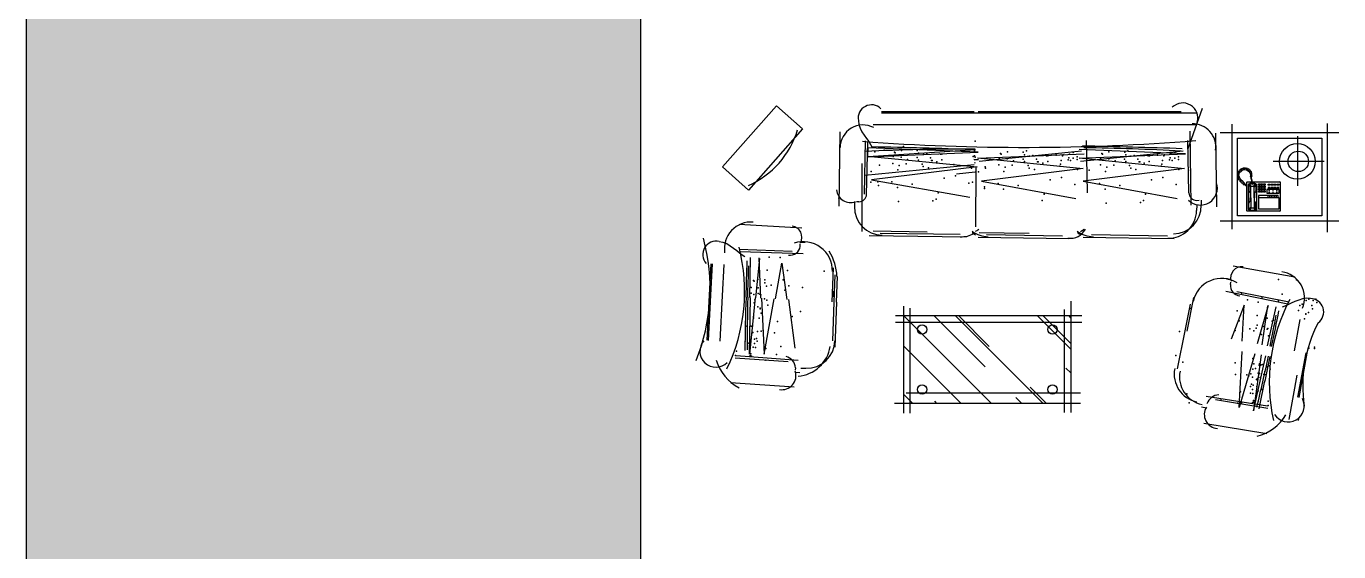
# Model space of a CAD drawing. Header units: millimetres. Extents: x -30782 to 40110, y 35885 to 73818.
# Drawn here: x -30782 to -22815, y 45559 to 48748 of the extents above; entities that cross this region are included whole.
import ezdxf

# ---------------------------------------------------------------- set-up
doc = ezdxf.new("R2010")
doc.units = ezdxf.units.MM
doc.layers.add('www.cad-blocks.net', color=7, linetype='Continuous')

# ---------------------------------------------------------------- blocks, each defined once
blk = doc.blocks.new('A$C622C0573')
for p, q in [((121.6, 3831.1), (781.6, 3831.1)), ((177.3, 3182.2), (177.3, 3901)), ((715.1, 3901), (715.1, 3182.2)), ((210, 3286.1), (210, 3798.3)), ((210, 3798.3), (682.3, 3798.3)), ((350.7, 3502.1), (350.7, 3812.6)), ((682.3, 3798.3), (682.3, 3286.1)), ((1500.6, 3632.9), (1311.8, 3667.1)), ((1782.8, 3653.6), (1513.2, 3702.4)), ((1784.2, 3661.3), (1514.6, 3710.1)), ((499.7, 3653.1), (199.2, 3653.1)), ((1054.2, 3634.5), (987.5, 3260)), ((1139.4, 3215.8), (1216.6, 3592.1)), ((1140.5, 3283), (1203.4, 3599.4)), ((1918.9, 3599.1), (1649.3, 3647.9)), ((1924.5, 3656.4), (1907.3, 3660.4)), ((1470.9, 3468.4), (1235, 3521.1)), ((1184.8, 3437.1), (1171.1, 3437.1)), ((1225.3, 3472.1), (1459.4, 3404.9)), ((1228.3, 3467.6), (1464.8, 3435.1)), ((1525.8, 3430.2), (1866.3, 3383.4)), ((1866.3, 3383.4), (1530.9, 3458.4)), ((1775.8, 3096.3), (1834.4, 3468.6)), ((1797.2, 3152.5), (1849.2, 3470.9)), ((1939.3, 3082.1), (2002.7, 3464.4)), ((1518.7, 3391.3), (1845.3, 3297.5)), ((682.3, 3286.1), (210, 3286.1)), ((1159.1, 3312.1), (1146.3, 3312.1)), ((1224, 3327.5), (1431.1, 3249)), ((1443.2, 3315.7), (1224, 3327.5)), ((1845.3, 3297.5), (1505.1, 3315.7)), ((1823.3, 3312.1), (1809.7, 3312.1)), ((762.2, 3253.3), (126.4, 3253.3)), ((1073.3, 3250), (1067.2, 3220.1)), ((1099.1, 3243.4), (1084.6, 3246.3)), ((1802.9, 3187.1), (1790.1, 3187.1)), ((180.8, 3153.4), (627.2, 3159)), ((30.1, 3071.1), (275.9, 2985.9)), ((59.7, 3041.1), (59.7, 1712.9)), ((130.3, 3036.4), (130.3, 1712.9)), ((586.2, 3065.4), (616.7, 3066)), ((588, 3038.8), (587.7, 3053.6)), ((620.1, 3038.7), (650.6, 3038)), ((620.1, 3038.7), (650.6, 3038)), ((1848.6, 3098), (1843.8, 3067.9)), ((616.6, 3005.1), (169, 2999.6)), ((543.1, 2991.9), (224, 2985.3)), ((305.6, 2971.1), (279.1, 2325.3)), ((289.9, 2955.9), (352.3, 2334.3)), ((333, 2328.2), (305.6, 2971.1)), ((329.1, 2324.4), (393.8, 2965.7)), ((393.8, 2965.7), (471.6, 2348.9)), ((1178.4, 3019.3), (1382.2, 2978.8)), ((1217.7, 2999.7), (1380.2, 2967.4)), ((1380, 2966.4), (1610.4, 2920.6)), ((51.8, 2944.3), (51.8, 1712.9)), ((471.6, 2348.9), (577.5, 2920.3)), ((810.6, 2349.7), (819.1, 2901.2)), ((795.2, 2401.1), (803.1, 2862.5)), ((543.1, 2376), (224, 2369.4)), ((289.9, 2340.1), (352.3, 1718.4)), ((333, 1712.3), (305.6, 2355.2)), ((329.1, 1708.5), (393.8, 2349.8)), ((393.8, 2349.8), (471.6, 1733)), ((1287.4, 1211.5), (1287.4, 2340.7)), ((1287.4, 1211.5), (1287.4, 2340.7)), ((1326.7, 1211.5), (1326.7, 2340.7)), ((1326.7, 1211.5), (1326.7, 2340.7)), ((1757.5, 2332.8), (1757.5, 1274.8)), ((1757.5, 2332.8), (1757.5, 1274.8)), ((1820.6, 2332.8), (1820.6, 1203.6)), ((1820.6, 2332.8), (1820.6, 1203.6)), ((471.6, 1733), (577.5, 2304.4)), ((810.6, 1711.5), (819.1, 2263)), ((1199.9, 2274.4), (1876, 2274.4)), ((1199.9, 2274.4), (1876, 2274.4)), ((1251.2, 2235.1), (1876, 2235.1)), ((1251.2, 2235.1), (1876, 2235.1)), ((1287.4, 2070.8), (1491, 2274.4)), ((1287.4, 2105.6), (1456.2, 2274.4)), ((1287.4, 2259.8), (1302.1, 2274.4)), ((1287.4, 2070.8), (1491, 2274.4)), ((1287.4, 2105.6), (1456.2, 2274.4)), ((1287.4, 2259.8), (1302.1, 2274.4)), ((1605.9, 2245), (1635.2, 2274.4)), ((1605.9, 2245), (1635.2, 2274.4)), ((795.2, 1762.8), (803.1, 2224.3)), ((1287.4, 1573.5), (1820.6, 2106.7)), ((1287.4, 1573.5), (1820.6, 2106.7)), ((1722.7, 2028.7), (1820.6, 2126.6)), ((1722.7, 2028.7), (1820.6, 2126.6)), ((783, 1718.1), (788.2, 2021.9)), ((1784.9, 1941.7), (1820.6, 1977.4)), ((1784.9, 1941.7), (1820.6, 1977.4)), ((1287.4, 1593.4), (1474.1, 1780.1)), ((1287.4, 1593.4), (1474.1, 1780.1)), ((1287.4, 1444.2), (1598.4, 1755.2)), ((1287.4, 1444.2), (1598.4, 1755.2)), ((1288.5, 1261.3), (1820.6, 1793.4)), ((1288.5, 1261.3), (1820.6, 1793.4)), ((51.8, 1688.4), (51.8, 1125.6)), ((59.7, 1712.9), (59.7, 1693.4)), ((59.7, 1693.4), (59.7, 1688.4)), ((59.7, 1688.4), (59.7, 1125.6)), ((130.3, 1712.9), (130.3, 1693.4)), ((130.3, 1693.4), (130.3, 1688.4)), ((130.3, 1688.4), (130.3, 1075.3)), ((296.6, 1711.7), (270.1, 1042.3)), ((280.9, 1696.6), (324, 1045.2)), ((288, 1693.4), (287.7, 1685.9)), ((324, 1045.2), (296.6, 1711.7)), ((320.1, 1041.4), (384.8, 1706.4)), ((337.6, 1685.1), (340.5, 1713.4)), ((341.5, 1688.8), (340.5, 1713.4)), ((361, 1693.4), (361.5, 1688.4)), ((373, 1688.4), (437.2, 1024)), ((384.8, 1706.4), (462.6, 1065.9)), ((749.8, 1697.9), (386.5, 1701.1)), ((417.4, 1693.4), (428.7, 1580.9)), ((462.6, 1065.9), (568.5, 1660.9)), ((786.3, 1118.1), (794.2, 1603.2)), ((801.6, 1050.3), (810.1, 1641.9)), ((1472.5, 1261.3), (1820.6, 1609.4)), ((1472.5, 1261.3), (1820.6, 1609.4)), ((1807.3, 1446.9), (1820.6, 1460.2)), ((1807.3, 1446.9), (1820.6, 1460.2)), ((774, 1076), (779.2, 1403.4)), ((1879.6, 1300.6), (1243.3, 1300.6)), ((1879.6, 1300.6), (1243.3, 1300.6)), ((1765.9, 1261.3), (1820.6, 1316)), ((1765.9, 1261.3), (1820.6, 1316)), ((1879.6, 1261.3), (1229.3, 1261.3)), ((1879.6, 1261.3), (1229.3, 1261.3)), ((551.6, 1035.3), (232.5, 1041.9)), ((270.1, 1042.3), (320.1, 1041.4)), ((550.3, 1022.1), (227.6, 1027.6)), ((777.3, 1008.8), (364.2, 1008.8)), ((594.7, 961.8), (625.2, 961.1)), ((596.6, 988.4), (596.3, 973.6)), ((623.5, 868.2), (171.7, 873.8)), ((996.7, 832), (1204.3, 824.2)), ((1039.4, 841.9), (1205, 835.8)), ((1049.8, 856.7), (1205.8, 850.9)), ((1139.2, 832.9), (1174.3, 831.5)), ((1205, 836.8), (1439.7, 828.1)), ((1205.8, 852), (1479.3, 841.9)), ((14.4, 488.1), (154.4, 646.3)), ((154.4, 646.3), (525.5, 317.9)), ((733.5, 262.2), (755.2, 641.9)), ((841, 631.9), (842, 662.4)), ((913.2, 649.8), (901.3, 265.9)), ((1605.7, 635.7), (1606.7, 666.2)), ((1605.7, 635.7), (1606.7, 666.2)), ((1605.7, 635.7), (1606.7, 666.2)), ((1605.7, 635.7), (1606.7, 666.2)), ((867.7, 632.3), (852.9, 632.8)), ((898.8, 584.2), (886.8, 261.8)), ((1190, 561.3), (1485.1, 599.6)), ((1560, 618.9), (1530.9, 243.1)), ((1567.9, 559.3), (1544.9, 237.4)), ((1559.5, 584.6), (1557.4, 584.6)), ((1604, 603.7), (1618.8, 602.6)), ((1630.5, 600.4), (1632.8, 630.8)), ((1722.4, 594.9), (1695.7, 208.3)), ((385.5, 159.8), (14.4, 488.1)), ((969.7, 521.6), (1189.4, 550.1)), ((1185.7, 482.3), (969.7, 521.6)), ((1181.2, 398), (1520.5, 413.7)), ((1520.5, 413.7), (1185.3, 474.7)), ((1177.3, 327.4), (935.7, 330.7)), ((937.5, 380.6), (1180.8, 391.9)), ((941.5, 384.3), (1179.1, 361.2)), ((1521.1, 325.3), (1177.5, 329.9)), ((1179, 358.6), (1521.1, 325.3)), ((525.5, 317.9), (385.5, 159.8)), ((380.8, 163.4), (381, 163.7)), ((1168.2, 160.4), (976.6, 170.9)), ((1441.8, 145.6), (1168.2, 160.4)), ((1164, 82.1), (972.4, 92.5)), ((1164.4, 89.9), (972.8, 100.4)), ((1437.5, 67.2), (1164, 82.1)), ((1437.9, 75.1), (1164.4, 89.9))]:
    blk.add_line(p, q)
at = {"linetype": 'ByBlock'}
for p, q in [((477.9, 3546.5), (475.4, 3544)), ((475.4, 3376.8), (475.4, 3544)), ((651.4, 3546.5), (477.9, 3546.5)), ((489.2, 3525.1), (489.2, 3537.7)), ((489.2, 3537.7), (496.7, 3537.7)), ((496.7, 3525.1), (489.2, 3525.1)), ((489.2, 3507.5), (489.2, 3520.1)), ((489.2, 3520.1), (496.7, 3520.1)), ((496.7, 3507.5), (489.2, 3507.5)), ((496.7, 3537.7), (496.7, 3525.1)), ((496.7, 3520.1), (496.7, 3507.5)), ((515.6, 3537.7), (510.6, 3537.7)), ((510.6, 3537.7), (510.6, 3525.1)), ((510.6, 3525.1), (515.6, 3525.1)), ((515.6, 3520.1), (510.6, 3520.1)), ((510.6, 3520.1), (510.6, 3507.5)), ((510.6, 3507.5), (515.6, 3507.5)), ((515.6, 3525.1), (515.6, 3537.7)), ((515.6, 3507.5), (515.6, 3520.1)), ((544.5, 3538.9), (521.9, 3538.9)), ((521.9, 3538.9), (521.9, 3464.7)), ((528.2, 3526.3), (524.4, 3526.3)), ((524.4, 3526.3), (524.4, 3522.6)), ((524.4, 3522.6), (528.2, 3522.6)), ((528.2, 3522.6), (528.2, 3526.3)), ((538.2, 3526.3), (538.2, 3522.6)), ((542, 3526.3), (538.2, 3526.3)), ((538.2, 3522.6), (542, 3522.6)), ((542, 3522.6), (542, 3526.3)), ((544.5, 3464.7), (544.5, 3538.9)), ((570.9, 3533.9), (558.3, 3533.9)), ((558.3, 3533.9), (558.3, 3413.2)), ((570.9, 3523.8), (558.3, 3523.8)), ((570.9, 3513.8), (558.3, 3513.8)), ((570.9, 3413.2), (570.9, 3533.9)), ((640.1, 3538.9), (573.4, 3538.9)), ((573.4, 3538.9), (573.4, 3413.2)), ((640.1, 3413.2), (640.1, 3538.9)), ((653.9, 3544), (651.4, 3546.5)), ((653.9, 3544), (653.9, 3345.3)), ((487.9, 3443.4), (487.9, 3453.4)), ((487.9, 3453.4), (495.5, 3453.4)), ((495.5, 3443.4), (487.9, 3443.4)), ((487.9, 3428.3), (487.9, 3438.3)), ((487.9, 3438.3), (495.5, 3438.3)), ((495.5, 3428.3), (487.9, 3428.3)), ((489.2, 3489.9), (489.2, 3502.5)), ((489.2, 3502.5), (496.7, 3502.5)), ((496.7, 3489.9), (489.2, 3489.9)), ((489.2, 3472.3), (489.2, 3484.9)), ((489.2, 3484.9), (496.7, 3484.9)), ((496.7, 3472.3), (489.2, 3472.3)), ((495.5, 3453.4), (495.5, 3443.4)), ((495.5, 3438.3), (495.5, 3428.3)), ((496.7, 3502.5), (496.7, 3489.9)), ((496.7, 3484.9), (496.7, 3472.3)), ((501.8, 3443.4), (501.8, 3453.4)), ((501.8, 3453.4), (509.3, 3453.4)), ((509.3, 3443.4), (501.8, 3443.4)), ((501.8, 3428.3), (501.8, 3438.3)), ((501.8, 3438.3), (509.3, 3438.3)), ((509.3, 3428.3), (501.8, 3428.3)), ((509.3, 3453.4), (509.3, 3443.4)), ((509.3, 3438.3), (509.3, 3428.3)), ((510.6, 3502.5), (510.6, 3489.9)), ((515.6, 3502.5), (510.6, 3502.5)), ((510.6, 3489.9), (515.6, 3489.9)), ((510.6, 3484.9), (510.6, 3472.3)), ((515.6, 3484.9), (510.6, 3484.9)), ((510.6, 3472.3), (515.6, 3472.3)), ((515.6, 3489.9), (515.6, 3502.5)), ((515.6, 3472.3), (515.6, 3484.9)), ((516.9, 3443.4), (516.9, 3453.4)), ((516.9, 3453.4), (524.4, 3453.4)), ((524.4, 3443.4), (516.9, 3443.4)), ((516.9, 3428.3), (516.9, 3438.3)), ((516.9, 3438.3), (524.4, 3438.3)), ((524.4, 3428.3), (516.9, 3428.3)), ((521.9, 3464.7), (544.5, 3464.7)), ((524.4, 3503.7), (524.4, 3499.9)), ((528.2, 3503.7), (524.4, 3503.7)), ((524.4, 3499.9), (528.2, 3499.9)), ((528.2, 3481.1), (524.4, 3481.1)), ((524.4, 3481.1), (524.4, 3477.3)), ((524.4, 3477.3), (528.2, 3477.3)), ((524.4, 3453.4), (524.4, 3443.4)), ((524.4, 3438.3), (524.4, 3428.3)), ((528.2, 3499.9), (528.2, 3503.7)), ((528.2, 3477.3), (528.2, 3481.1)), ((530.7, 3443.4), (530.7, 3453.4)), ((530.7, 3453.4), (538.2, 3453.4)), ((538.2, 3443.4), (530.7, 3443.4)), ((530.7, 3428.3), (530.7, 3438.3)), ((530.7, 3438.3), (538.2, 3438.3)), ((538.2, 3428.3), (530.7, 3428.3)), ((538.2, 3503.7), (538.2, 3499.9)), ((542, 3503.7), (538.2, 3503.7)), ((538.2, 3499.9), (542, 3499.9)), ((542, 3481.1), (538.2, 3481.1)), ((538.2, 3481.1), (538.2, 3477.3)), ((538.2, 3477.3), (542, 3477.3)), ((538.2, 3453.4), (538.2, 3443.4)), ((538.2, 3438.3), (538.2, 3428.3)), ((542, 3499.9), (542, 3503.7)), ((542, 3477.3), (542, 3481.1)), ((570.9, 3503.7), (558.3, 3503.7)), ((570.9, 3493.7), (558.3, 3493.7)), ((570.9, 3483.6), (558.3, 3483.6)), ((570.9, 3473.5), (558.3, 3473.5)), ((394.1, 3346.5), (392.5, 3341.2)), ((402.5, 3345.8), (394.1, 3346.5)), ((400.4, 3356.7), (397.4, 3351.9)), ((397.4, 3351.9), (402.5, 3345.8)), ((407.3, 3355.7), (400.4, 3356.7)), ((407.6, 3365.3), (403, 3361.5)), ((403, 3361.5), (407.3, 3355.7)), ((403, 3340.2), (410.1, 3353.6)), ((414.7, 3361.8), (407.6, 3365.3)), ((410.1, 3353.6), (422.3, 3363.3)), ((419, 3372.7), (413.2, 3369.4)), ((413.2, 3369.4), (414.7, 3361.8)), ((424.6, 3365.6), (419, 3372.7)), ((422.3, 3363.3), (438.4, 3364.6)), ((425.4, 3373.7), (424.6, 3365.6)), ((432.3, 3374.2), (425.4, 3373.7)), ((436.6, 3367.1), (432.3, 3374.2)), ((437.9, 3374.5), (436.6, 3367.1)), ((444, 3374), (437.9, 3374.5)), ((438.4, 3364.6), (444.2, 3363.6)), ((446.8, 3371.2), (444, 3374)), ((444.2, 3363.6), (447.5, 3368.1)), ((448.3, 3372), (446.8, 3371.2)), ((447.5, 3368.1), (454.1, 3367.9)), ((454.9, 3371.7), (448.3, 3372)), ((454.1, 3367.9), (460.3, 3368.7)), ((466.9, 3374.8), (454.9, 3371.7)), ((460.3, 3368.7), (472.2, 3371.7)), ((479.6, 3377.8), (466.9, 3374.8)), ((472.2, 3371.7), (480.4, 3373.5)), ((475.4, 3345.3), (475.4, 3372.4)), ((490.4, 3378), (479.6, 3377.8)), ((480.4, 3373.5), (490.4, 3374.2)), ((485.4, 3395.6), (491.7, 3401.9)), ((485.4, 3377.9), (485.4, 3395.6)), ((485.4, 3359.1), (485.4, 3373.9)), ((493, 3352.8), (485.4, 3359.1)), ((486.7, 3391.8), (489.2, 3396.8)), ((486.7, 3391.8), (486.7, 3377.9)), ((503, 3385.5), (486.7, 3391.8)), ((486.7, 3373.9), (486.7, 3361.6)), ((503, 3367.9), (486.7, 3361.6)), ((486.7, 3361.6), (489.2, 3356.6)), ((487.9, 3413.2), (487.9, 3423.3)), ((487.9, 3423.3), (495.5, 3423.3)), ((495.5, 3413.2), (487.9, 3413.2)), ((489.2, 3396.8), (494.2, 3398.1)), ((489.2, 3356.6), (494.2, 3355.4)), ((490.4, 3374.2), (490.4, 3378)), ((491.7, 3401.9), (643.8, 3401.9)), ((643.8, 3352.8), (493, 3352.8)), ((494.2, 3398.1), (528.2, 3398.1)), ((494.2, 3398.1), (505.5, 3386.8)), ((494.2, 3355.4), (505.5, 3366.7)), ((494.2, 3355.4), (528.2, 3355.4)), ((495.5, 3423.3), (495.5, 3413.2)), ((503, 3413.2), (503, 3423.3)), ((503, 3423.3), (510.6, 3423.3)), ((510.6, 3413.2), (503, 3413.2)), ((505.5, 3386.8), (503, 3385.5)), ((503, 3367.9), (503, 3385.5)), ((505.5, 3366.7), (503, 3367.9)), ((573.4, 3386.8), (505.5, 3386.8)), ((573.4, 3366.7), (505.5, 3366.7)), ((510.6, 3423.3), (510.6, 3413.2)), ((516.9, 3413.2), (516.9, 3423.3)), ((516.9, 3423.3), (524.4, 3423.3)), ((524.4, 3413.2), (516.9, 3413.2)), ((524.4, 3423.3), (524.4, 3413.2)), ((528.2, 3398.1), (534.5, 3395.6)), ((528.2, 3355.4), (534.5, 3357.9)), ((530.7, 3423.3), (538.2, 3423.3)), ((530.7, 3413.2), (530.7, 3423.3)), ((538.2, 3413.2), (530.7, 3413.2)), ((534.5, 3395.6), (540.7, 3391.8)), ((534.5, 3357.9), (540.7, 3361.6)), ((538.2, 3423.3), (538.2, 3413.2)), ((540.7, 3391.8), (549.5, 3390.6)), ((540.7, 3361.6), (549.5, 3362.9)), ((549.5, 3390.6), (573.4, 3390.6)), ((549.5, 3362.9), (573.4, 3362.9)), ((558.3, 3413.2), (570.9, 3413.2)), ((573.4, 3413.2), (640.1, 3413.2)), ((586, 3390.6), (573.4, 3390.6)), ((573.4, 3386.8), (630, 3386.8)), ((573.4, 3366.7), (630, 3366.7)), ((586, 3362.9), (573.4, 3362.9)), ((594.8, 3391.8), (586, 3390.6)), ((594.8, 3361.6), (586, 3362.9)), ((601.1, 3395.6), (594.8, 3391.8)), ((601.1, 3357.9), (594.8, 3361.6)), ((607.4, 3398.1), (601.1, 3395.6)), ((607.4, 3355.4), (601.1, 3357.9)), ((641.3, 3398.1), (607.4, 3398.1)), ((641.3, 3355.4), (607.4, 3355.4)), ((641.3, 3398.1), (630, 3386.8)), ((630, 3386.8), (632.5, 3385.5)), ((630, 3366.7), (632.5, 3367.9)), ((641.3, 3355.4), (630, 3366.7)), ((632.5, 3385.5), (648.9, 3391.8)), ((632.5, 3367.9), (632.5, 3385.5)), ((632.5, 3367.9), (648.9, 3361.6)), ((646.4, 3396.8), (641.3, 3398.1)), ((646.4, 3356.6), (641.3, 3355.4)), ((643.8, 3401.9), (650.1, 3396.8)), ((650.1, 3359.1), (643.8, 3352.8)), ((648.9, 3391.8), (646.4, 3396.8)), ((648.9, 3361.6), (646.4, 3356.6)), ((648.9, 3391.8), (648.9, 3361.6)), ((650.1, 3396.8), (650.1, 3359.1)), ((399.4, 3328.7), (391.3, 3325.9)), ((391.3, 3325.9), (392.5, 3321.1)), ((392.5, 3334.8), (392, 3330.5)), ((392, 3330.5), (399.4, 3328.7)), ((392.5, 3341.2), (399.4, 3337.9)), ((399.4, 3337.9), (392.5, 3334.8)), ((392.5, 3321.1), (399.4, 3320.8)), ((399.4, 3320.8), (394.3, 3315)), ((394.3, 3315), (396.4, 3310.9)), ((396.4, 3310.9), (404, 3311.7)), ((404, 3311.7), (397.4, 3306.3)), ((397.4, 3306.3), (400.9, 3302.2)), ((400.9, 3302.2), (407.8, 3305.3)), ((401.7, 3324.9), (403, 3340.2)), ((408.1, 3310.1), (401.7, 3324.9)), ((407.8, 3305.3), (404.8, 3298.2)), ((404.8, 3298.2), (407.8, 3294.9)), ((407.8, 3294.9), (414.7, 3298.4)), ((419, 3298.9), (408.1, 3310.1)), ((414.7, 3298.4), (412.4, 3291)), ((412.4, 3291), (417.5, 3289)), ((417.5, 3289), (424.4, 3295.1)), ((438.1, 3295.4), (419, 3298.9)), ((424.4, 3295.1), (424.1, 3287.2)), ((424.1, 3287.2), (429.2, 3286.2)), ((429.2, 3286.2), (433, 3292.8)), ((433, 3292.8), (435.3, 3284.9)), ((435.3, 3284.9), (441.7, 3286.2)), ((462, 3303.8), (438.1, 3295.4)), ((441.7, 3293.1), (446.8, 3287.7)), ((441.7, 3286.2), (441.7, 3293.1)), ((446.8, 3287.7), (452.6, 3289.5)), ((452.4, 3297.7), (455.2, 3290.3)), ((452.6, 3289.5), (452.4, 3297.7)), ((455.2, 3290.3), (462.8, 3292.6)), ((462.8, 3292.6), (462, 3300.2)), ((462, 3300.2), (467.6, 3298.3)), ((476.6, 3320.6), (462.5, 3304)), ((467.6, 3298.3), (472.7, 3303.1)), ((469.1, 3308.9), (477.1, 3307.6)), ((472.7, 3303.1), (469.1, 3308.9)), ((477.9, 3342.8), (475.4, 3345.3)), ((485.7, 3330.8), (476.6, 3320.6)), ((477.1, 3307.6), (482.6, 3313.3)), ((651.4, 3342.8), (477.9, 3342.8)), ((479.1, 3320.2), (486.4, 3317.5)), ((482.6, 3313.3), (479.1, 3320.2)), ((488.4, 3328.2), (485.7, 3330.8)), ((486.4, 3317.5), (489.9, 3320.8)), ((489.9, 3320.8), (487.5, 3323.9)), ((487.5, 3323.9), (491.3, 3322.2)), ((489.9, 3332.1), (488.2, 3330.8)), ((488.2, 3330.8), (488.4, 3328.2)), ((493.9, 3337.2), (489.9, 3332.1)), ((491.3, 3322.2), (493.5, 3324.4)), ((491.7, 3329), (494.2, 3331.7)), ((493.5, 3324.4), (491.7, 3329)), ((495.5, 3342.8), (493.9, 3337.2)), ((494.2, 3331.7), (497.7, 3335.2)), ((497.7, 3335.2), (500.5, 3342.8)), ((653.9, 3345.3), (651.4, 3342.8))]:
    blk.add_line(p, q, dxfattribs=at)
for centre, radius in [((351.7, 3649.6), 108.2), ((351.7, 3655.6), 62), ((1371.9, 2163.6), 28.1), ((1371.9, 2163.6), 28.1), ((1736, 2163.6), 28.1), ((1736, 2163.6), 28.1), ((1371.9, 1372.1), 28.1), ((1371.9, 1372.1), 28.1), ((1736, 1372.1), 28.1), ((1736, 1372.1), 28.1)]:
    blk.add_circle(centre, radius)
for centre, radius, start, end in [((1265, 3728.4), 81.2, 35.16456, 179.75334), ((1713, 4513.3), 830.9, 242.65826, 278.52162), ((1181.5, 3531.3), 161.7, 67.53912, 171.69266), ((1836.2, 3594.5), 97, 301.59525, 117.75231), ((1693, 4558.4), 1079.4, 242.23289, 282.40442), ((-522.5, -9430.8), 13080.2, 82.41084, 82.4728), ((-7171, -38265.7), 42645.2, 78.30196, 78.60006), ((-1217.2, -9316.7), 13080.2, 78.12858, 78.96926), ((1743.9, 3336.2), 284, 14.00521, 59.28839), ((-1216.7, -9313.4), 13080.2, 76.47003, 77.86153), ((-7170.5, -38262.4), 42645.2, 77.78498, 78.22006), ((1058.3, 3312.5), 67.9, 173.35868, 287.14863), ((1237.9, 3190.3), 176, 148.04986, 257.91918), ((1104.9, 3305.7), 62.5, 264.74803, 355.3148), ((263.7, 3015.5), 139.4, 81.46598, 182.13669), ((513.2, 3060.7), 103.4, 316.00951, 108.15377), ((1847.6, 3175.9), 79.3, 182.23654, 251.22488), ((1887.6, 3170.4), 85.5, 238.52868, 356.3341), ((88.3, 2954.6), 91.1, 73.26273, 224.55292), ((-12949.8, 1994.7), 13216.4, 355.72478, 4.50529), ((542.2, 3037.8), 45.9, 271.18551, 1.18551), ((620.2, 2894.8), 171.3, 1.18551, 91.18551), ((647.1, 2866.8), 171.3, 358.81449, 88.81449), ((1642.4, 3073.4), 171.3, 258.55374, 348.55374), ((1658.9, 3105.4), 171.3, 258.55374, 348.55374), ((42895, 1497.1), 42645.2, 178.04573, 178.86082), ((13348.4, 2199.1), 13080.2, 176.73078, 179.3226), ((637.7, 2415.4), 171.3, 323.48629, 358.81449), ((717.5, 2272.9), 100.7, 351.24001, 63.3044), ((628.8, 2247.3), 171.3, 30.50473, 38.40827), ((646.3, 2416.9), 171.3, 323.48629, 331.16899), ((637.7, 1777.1), 171.3, 323.48629, 358.81449), ((30713.1, 547.2), 30453.8, 177.85763, 179.02164), ((14343.6, 1673.4), 14066.8, 179.93913, 182.63593), ((13357, 1559.7), 13080.2, 179.41437, 179.43644), ((628.8, 1609.1), 171.3, 30.50473, 38.40827), ((646.3, 1778.6), 171.3, 323.48629, 331.16899), ((638.1, 1607.4), 171.3, 358.81449, 28.20381), ((89.7, 1065.3), 81.2, 135.42531, 280.01409), ((628.8, 1132.4), 171.3, 268.81449, 358.81449), ((271, 1014.1), 140.3, 152.8729, 268.81449), ((516.6, 937.4), 84.9, 275.65087, 20.59754), ((550.7, 989.4), 45.9, 358.81449, 88.81449), ((1015, 651.8), 176, 88.70726, 198.57657), ((1062.2, 542.4), 312.9, 92.08376, 121.85559), ((1435.5, 672), 171.3, 358.0727, 88.0727), ((1435.5, 672), 171.3, 358.0727, 88.0727), ((1440.3, 600.7), 216.5, 4.98085, 80.82374), ((1622.1, 1383.2), 640.9, 258.88352, 258.93299), ((812, 574.5), 67.9, 59.47781, 173.26776), ((2.2, 97.2), 542.8, 23.94776, 73.04557), ((858.9, 570.4), 62.5, 351.31163, 81.87841), ((1611.5, 524.8), 79.3, 95.40156, 164.3899), ((1651.7, 520.9), 85.5, 350.29234, 108.09776), ((881.3, 333.2), 161.7, 174.93377, 279.08732), ((1141.3, -784.4), 1079.4, 64.22202, 104.39355), ((2422.8, 42928.7), 42645.2, 268.02637, 268.32448), ((1519.4, 13387.5), 13080.2, 267.65718, 268.49786), ((2362, 42932), 42645.2, 268.40638, 268.84146), ((1458.5, 13390.8), 13080.2, 268.7649, 270.15641), ((1473.5, 392.9), 284, 287.33805, 332.62123), ((1503.5, 120.2), 97, 228.87413, 45.03118), ((1123, -1071.5), 1157.1, 67.81712, 105.28347), ((916.9, 122), 81.2, 166.8731, 311.46188)]:
    blk.add_arc(centre, radius, start, end)
for points in [[(1183.8, 3728.8), (1171.6, 3667.5), (1228.3, 3597.1), (1236, 3556.9)], [(103.9, 985.3), (166.3, 984.2), (225.5, 1052.6), (263.7, 1067.2)], [(837.8, 140.5), (840.2, 202.9), (911.6, 258.3), (928.3, 295.6)]]:
    blk.add_open_spline(points, degree=3)
for p in [(1188.3, 3760.9), (1195.8, 3745.4), (1207.7, 3768.3), (1479, 3754.2), (1486.7, 3754.1), (1187.6, 3718.7), (1195.1, 3703.2), (1217.7, 3679.8), (1226.4, 3737.2), (1245.7, 3740.8), (1268.4, 3717.3), (1275.8, 3701.8), (1279.7, 3701.8), (1306.4, 3693.6), (1486.1, 3719.5), (1070.9, 3643.9), (1225.2, 3664.3), (1255.8, 3656.1), (1069.1, 3536.3), (1157.9, 3557.8), (1574.5, 3509.8), (1302.6, 3467), (1314.8, 3505.2), (1320.8, 3496.2), (1353.5, 3446.6), (1366.3, 3471.5), (1369.3, 3467), (1401.8, 3433.1), (1410.1, 3474.6), (1584.8, 3440.2), (1586, 3429.2), (1593.1, 3481.6), (1597.6, 3465), (1613.4, 3485.4), (1626.3, 3451.5), (1644.3, 3446.5), (1645.9, 3451.5), (1736.3, 3436.1), (1807.7, 3473.2), (1833, 3472.2), (1192.5, 3347), (1205.2, 3411.1), (1286.5, 3405.1), (1345.3, 3405.2), (1364.5, 3400.3), (1368, 3361.5), (1380.8, 3386.4), (1548.6, 3379.4), (1580.2, 3420.1), (1581, 3384.7), (1587.8, 3418.6), (1589.4, 3423.6), (1607.5, 3396.5), (1612.1, 3379.9), (1637.6, 3412.6), (1639.1, 3420.1), (1640.8, 3366.4), (1653.5, 3354.6), (1661.8, 3376.5), (1664.1, 3424.4), (1668.6, 3407.8), (1672.4, 3407.1), (1674.5, 3401.3), (1679.8, 3408.1), (1704, 3372), (1710, 3382.5), (1718.3, 3404.4), (1718.3, 3365.2), (1736.4, 3377.3), (1743.2, 3411.2), (1757.6, 3365.3), (1760.6, 3380.3), (1802.9, 3383.6), (1812.6, 3385.7), (1815.7, 3376.6), (1258.7, 3285.3), (1319.8, 3296.7), (1378.3, 3272.2), (1574.4, 3272.4), (1645.3, 3274), (1647.5, 3344.1), (1749.4, 3304.2), (1818.3, 3286.7), (405.9, 3001.9), (1245.1, 3003), (1570, 2954.4), (1763.1, 2978.7), (1817.8, 2992.6), (296.8, 2905.8), (307.9, 2882.6), (324, 2928.4), (330.9, 2878.3), (331.3, 2905.2), (339.4, 2928.2), (342.3, 2874.3), (346.4, 2889.6), (400.9, 2931), (492.8, 2914), (1384.9, 2933.5), (1530.1, 2911.4), (306.5, 2801.8), (311.1, 2844), (314.2, 2801.7), (318.7, 2840.1), (345.4, 2831.9), (368.4, 2827.7), (379.9, 2823.6), (449.2, 2834), (317, 2743.9), (317.2, 2751.6), (351.7, 2751), (362.7, 2720.1), (463.4, 2764.5), (551.1, 2728.4), (589.3, 2716.2), (315.6, 2659.3), (319.1, 2640), (339, 2682), (354.5, 2689.4), (354.6, 2693.3), (376.6, 2631.3), (392.1, 2638.8), (400.3, 2669.4), (600.5, 2696.8), (288, 2621.3), (295.4, 2602), (310.9, 2609.4), (337.6, 2601.2), (353.1, 2608.7), (498.5, 2571.6), (293.7, 2505.8), (336, 2505.1), (348.2, 2543.4), (374.9, 2535.2), (385.7, 2492.7), (412.5, 2484.6), (520, 2482.7), (604.7, 2489), (304.5, 2463.3), (308.5, 2467.1), (331.3, 2455.2), (373.5, 2454.4), (484.9, 2448.7), (324, 2312.5), (339.4, 2312.3), (400.9, 2315.1), (405.9, 2386), (296.8, 2289.9), (307.9, 2266.7), (330.9, 2262.4), (331.3, 2289.3), (342.3, 2258.4), (346.4, 2273.7), (492.8, 2298.1), (306.5, 2185.9), (311.1, 2228.1), (314.2, 2185.8), (318.7, 2224.2), (345.4, 2216), (368.4, 2211.8), (379.9, 2207.7), (449.2, 2218.1), (317, 2128), (317.2, 2135.7), (351.7, 2135.1), (354.5, 2073.5), (354.6, 2077.4), (362.7, 2104.2), (463.4, 2148.6), (551.1, 2112.5), (589.3, 2100.3), (288, 2005.4), (310.9, 1993.5), (315.6, 2043.4), (319.1, 2024.1), (339, 2066.1), (353.1, 1992.8), (376.6, 2015.4), (392.1, 2022.9), (400.3, 2053.5), (295.4, 1986.1), (337.6, 1985.3), (348.2, 1927.5), (374.9, 1919.3), (498.5, 1955.7), (293.7, 1889.9), (304.5, 1847.4), (308.5, 1851.2), (331.3, 1839.3), (336, 1889.2), (373.5, 1838.6), (385.7, 1876.8), (412.5, 1868.7), (484.9, 1832.8), (520, 1866.8), (384.1, 1755.7), (392.6, 1757.2), (229.2, 1695.1), (318.1, 1690.4), (321.8, 1681.1), (326.4, 1695.1), (414.4, 1713.6), (477.9, 1677.1), (506.9, 1749.8), (515.5, 1751.3), (391.9, 1671.6), (483.8, 1654.7), (370.9, 1564.3), (440.2, 1574.6), (308, 1484.6), (308.2, 1492.3), (342.7, 1491.7), (353.7, 1460.7), (454.4, 1505.1), (542.1, 1469), (580.3, 1456.8), (591.5, 1437.4), (279.1, 1362), (306.6, 1400), (310.1, 1380.7), (330, 1422.6), (345.5, 1430.1), (345.6, 1433.9), (367.6, 1372), (383.1, 1379.4), (391.3, 1410), (286.4, 1342.6), (301.9, 1350), (328.7, 1341.9), (339.2, 1284), (344.2, 1349.3), (365.9, 1275.8), (489.5, 1312.2), (261.9, 1258.4), (284.8, 1246.5), (295.6, 1204), (299.5, 1207.7), (322.3, 1195.8), (327, 1245.7), (364.6, 1195.1), (376.7, 1233.4), (403.5, 1225.2), (511, 1223.4), (595.7, 1229.6), (283.4, 1142.1), (475.9, 1189.3), (293.9, 1084.2), (375.1, 1113.6), (412.7, 1062.9), (474.8, 1104.2), (477.9, 1061.8), (497.9, 1107.6), (575.3, 866.8), (1018.1, 778.3), (1116.8, 646.8), (1105.9, 562.7), (1263.2, 634.7), (1292.1, 583.7), (934.5, 509.9), (1013.3, 554.6), (1070.1, 529.4), (1132.6, 539.7), (1323.4, 494.1), (1474.3, 515.4), (1524.3, 489.2), (932.1, 444.6), (1012.5, 431.6), (1069.8, 417.9), (1089.6, 418.3), (1101.9, 455.2), (1108.6, 428), (1185.7, 414.7), (1194, 429.7), (1225, 436.3), (1377.9, 407.5), (1392, 476.2), (1486.2, 422.7), (1557.3, 423.8), (1068.2, 375.7), (1074.9, 348.6), (1078.9, 352.3), (1116.7, 335.5), (1118.3, 377.7), (1152, 335.2), (1153.5, 377.4), (1157.2, 387.8), (1160.2, 350.3), (1161.8, 392.5), (1170.9, 326.8), (1191.3, 356.8), (1210.3, 352.3), (1234.3, 374.4), (1242.5, 389.5), (1246.4, 389.4), (1273.5, 396), (1294.9, 349.1), (1302.6, 348.8), (1303.9, 383.4), (1352.1, 335.4), (1352.4, 343.1), (1381.3, 395.9), (1384.3, 372.7), (1391, 345.5), (1394.5, 337.7), (1426.4, 367.3), (1429.8, 355.6), (1432.8, 332.4), (1441.9, 370.5), (1455.5, 320.1), (1456.7, 354.6), (1479.5, 346.1), (1480.1, 361.4), (1519.9, 333.1), (1528.9, 328.9), (1534, 337), (1127.4, 312), (1351.1, 308.6), (1443.1, 297.5), (1503.9, 244.8), (1528.8, 239.9)]:
    blk.add_point(p)
blk = doc.blocks.new('format')
at = {"true_color": 0x444444}
blk.add_hatch(color=250, dxfattribs=at).paths.add_polyline_path([(-30781.7, 35884.5), (-27052.7, 35884.5), (-27052.7, 73818), (-30781.7, 73818)])
at = {"color": 250, "true_color": 0x444444}
for p, q in [((-30781.7, 73818), (-30781.7, 35884.5)), ((-27052.7, 73818), (-27052.7, 35884.5))]:
    blk.add_line(p, q, dxfattribs=at)
blk.add_line((-27052.7, 73818), (-27052.7, 35884.5))

msp = doc.modelspace()

# ---------------------------------------------------------------- block references
at = {"rotation": 270}
msp.add_blockref('A$C622C0573', (-26716.2, 48279.7), dxfattribs=at)
at = {"layer": 'www.cad-blocks.net'}
msp.add_blockref('format', (0, 0), dxfattribs=at)

doc.saveas('drawing.dxf')
